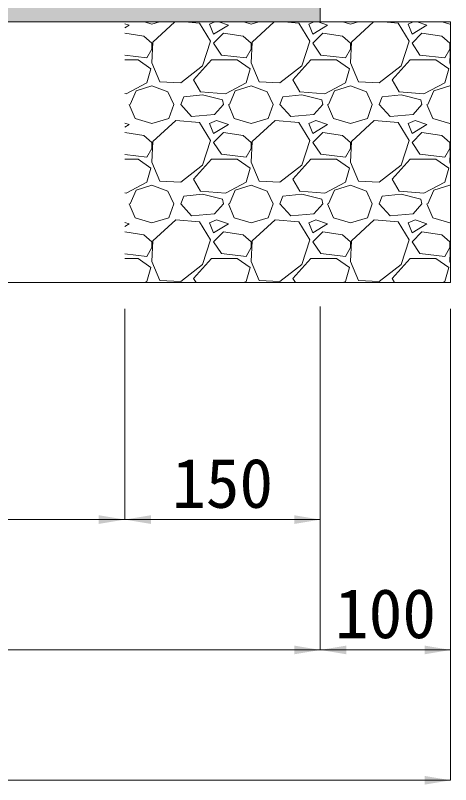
# Model space of a CAD drawing. Units: millimetres at full size. Extents: x 77366 to 106166, y -28085 to 6898.
# Drawn here: x 98432 to 98766, y -4354 to -3764 of the extents above; entities that cross this region are included whole.
import ezdxf
from ezdxf.enums import TextEntityAlignment as Align

# ---------------------------------------------------------------- set-up
doc = ezdxf.new("R2010")
doc.units = ezdxf.units.MM
doc.header["$LTSCALE"] = 50
doc.layers.add('モルタル', color=7, linetype='Continuous')
for name, color, linetype, lineweight in [('基礎', 7, 'Continuous', 5), ('寸法線', 7, 'Continuous', 13), ('本体', 2, 'Continuous', 20)]:
    doc.layers.add(name, color=color, linetype=linetype, lineweight=lineweight)
doc.styles.add('ＭＳ ゴシック', font='')
doc.styles.get('ＭＳ ゴシック').set_extended_font_data('MS Gothic')

# ---------------------------------------------------------------- blocks, each defined once
blk = doc.blocks.new('filled_arrow')
at = {"color": 0, "linetype": 'Continuous', "lineweight": -2}
blk.add_solid([(7.5, 1.25), (0, 0), (7.5, -1.25)], dxfattribs=at)

msp = doc.modelspace()

# ---------------------------------------------------------------- hatches: boundary and pattern name
at = {"layer": 'モルタル'}
msp.add_hatch(color=256, dxfattribs=at).paths.add_polyline_path([(97865.55, -3749.22), (97865.55, -3769.22), (98665.55, -3769.22), (98665.55, -3749.22)])

# ---------------------------------------------------------------- linework, layer by layer
at = {"layer": '基礎', "color": 3, "lineweight": 20}
for p, q in [((97765.55, -3769.22), (98765.55, -3769.22)), ((98765.55, -3769.22), (98765.55, -3969.22)), ((97765.55, -3969.22), (98765.55, -3969.22))]:
    msp.add_line(p, q, dxfattribs=at)
at = {"layer": '基礎'}
for p, q in [((98518.77, -3771.69), (98515.55, -3770.61)), ((98530.52, -3769.22), (98536.3, -3770.92)), ((98536.3, -3770.92), (98542.08, -3769.22)), ((98553.95, -3769.22), (98537.06, -3784.64)), ((98572.88, -3770.16), (98561.62, -3769.22)), ((98581.26, -3783.88), (98572.88, -3770.16)), ((98584.46, -3769.22), (98580.5, -3770.92)), ((98580.5, -3770.92), (98583.54, -3778.54)), ((98594.97, -3771.69), (98587.59, -3769.22)), ((98606.72, -3769.22), (98612.5, -3770.92)), ((98612.5, -3770.92), (98618.28, -3769.22)), ((98630.15, -3769.22), (98613.26, -3784.64)), ((98649.08, -3770.16), (98637.82, -3769.22)), ((98657.46, -3783.88), (98649.08, -3770.16)), ((98660.66, -3769.22), (98656.7, -3770.92)), ((98656.7, -3770.92), (98659.74, -3778.54)), ((98671.17, -3771.69), (98663.79, -3769.22)), ((98682.92, -3769.22), (98688.7, -3770.92)), ((98688.7, -3770.92), (98694.48, -3769.22)), ((98706.35, -3769.22), (98689.46, -3784.64)), ((98725.28, -3770.16), (98714.02, -3769.22)), ((98733.66, -3783.88), (98725.28, -3770.16)), ((98736.86, -3769.22), (98732.9, -3770.92)), ((98732.9, -3770.92), (98735.94, -3778.54)), ((98747.37, -3771.69), (98739.99, -3769.22)), ((98759.12, -3769.22), (98764.9, -3770.92)), ((98764.9, -3770.92), (98765.55, -3770.73)), ((98515.55, -3773.62), (98518.77, -3771.69)), ((98583.54, -3778.54), (98594.97, -3771.69)), ((98659.74, -3778.54), (98671.17, -3771.69)), ((98735.94, -3778.54), (98747.37, -3771.69)), ((98530.2, -3780.07), (98515.55, -3777.87)), ((98536.3, -3785.4), (98530.2, -3780.07)), ((98591.16, -3777.78), (98583.54, -3785.4)), ((98606.4, -3780.07), (98591.16, -3777.78)), ((98612.5, -3785.4), (98606.4, -3780.07)), ((98667.36, -3777.78), (98659.74, -3785.4)), ((98682.6, -3780.07), (98667.36, -3777.78)), ((98688.7, -3785.4), (98682.6, -3780.07)), ((98743.56, -3777.78), (98735.94, -3785.4)), ((98758.8, -3780.07), (98743.56, -3777.78)), ((98764.9, -3785.4), (98758.8, -3780.07)), ((98537.06, -3784.64), (98536.3, -3800.64)), ((98536.3, -3789.97), (98536.3, -3785.4)), ((98575.16, -3802.93), (98581.26, -3783.88)), ((98583.54, -3785.4), (98589.64, -3794.55)), ((98613.26, -3784.64), (98612.5, -3800.64)), ((98612.5, -3789.97), (98612.5, -3785.4)), ((98651.36, -3802.93), (98657.46, -3783.88)), ((98659.74, -3785.4), (98665.84, -3794.55)), ((98689.46, -3784.64), (98688.7, -3800.64)), ((98688.7, -3789.97), (98688.7, -3785.4)), ((98727.56, -3802.93), (98733.66, -3783.88)), ((98735.94, -3785.4), (98742.04, -3794.55)), ((98764.9, -3789.97), (98764.9, -3785.4)), ((98765.55, -3787.06), (98764.9, -3800.64)), ((98515.55, -3794.8), (98532.49, -3796.83)), ((98532.49, -3796.83), (98536.3, -3789.97)), ((98589.64, -3794.55), (98608.69, -3796.83)), ((98608.69, -3796.83), (98612.5, -3789.97)), ((98665.84, -3794.55), (98684.89, -3796.83)), ((98684.89, -3796.83), (98688.7, -3789.97)), ((98742.04, -3794.55), (98761.09, -3796.83)), ((98761.09, -3796.83), (98764.9, -3789.97)), ((98515.55, -3798.36), (98525.63, -3798.36)), ((98525.63, -3798.36), (98535.54, -3805.21)), ((98536.3, -3800.64), (98542.4, -3815.12)), ((98568.3, -3813.6), (98582.02, -3798.36)), ((98582.02, -3798.36), (98601.83, -3798.36)), ((98601.83, -3798.36), (98611.74, -3805.21)), ((98612.5, -3800.64), (98618.6, -3815.12)), ((98644.5, -3813.6), (98658.22, -3798.36)), ((98658.22, -3798.36), (98678.03, -3798.36)), ((98678.03, -3798.36), (98687.94, -3805.21)), ((98688.7, -3800.64), (98694.8, -3815.12)), ((98720.7, -3813.6), (98734.42, -3798.36)), ((98734.42, -3798.36), (98754.23, -3798.36)), ((98754.23, -3798.36), (98764.14, -3805.21)), ((98764.9, -3800.64), (98765.55, -3802.18)), ((98535.54, -3805.21), (98532.49, -3815.88)), ((98558.4, -3815.88), (98575.16, -3802.93)), ((98611.74, -3805.21), (98608.69, -3815.88)), ((98634.6, -3815.88), (98651.36, -3802.93)), ((98687.94, -3805.21), (98684.89, -3815.88)), ((98710.8, -3815.88), (98727.56, -3802.93)), ((98764.14, -3805.21), (98761.09, -3815.88)), ((98532.49, -3815.88), (98516.49, -3824.26)), ((98524.11, -3821.98), (98536.3, -3818.17)), ((98536.3, -3818.17), (98548.49, -3822.74)), ((98542.4, -3815.12), (98558.4, -3815.88)), ((98573.64, -3822.74), (98568.3, -3813.6)), ((98608.69, -3815.88), (98592.69, -3824.26)), ((98600.31, -3821.98), (98612.5, -3818.17)), ((98612.5, -3818.17), (98624.69, -3822.74)), ((98618.6, -3815.12), (98634.6, -3815.88)), ((98649.84, -3822.74), (98644.5, -3813.6)), ((98684.89, -3815.88), (98668.89, -3824.26)), ((98676.51, -3821.98), (98688.7, -3818.17)), ((98688.7, -3818.17), (98700.89, -3822.74)), ((98694.8, -3815.12), (98710.8, -3815.88)), ((98726.04, -3822.74), (98720.7, -3813.6)), ((98761.09, -3815.88), (98745.09, -3824.26)), ((98752.71, -3821.98), (98764.9, -3818.17)), ((98764.9, -3818.17), (98765.55, -3818.41)), ((98516.49, -3824.26), (98515.55, -3824.19)), ((98519.54, -3832.65), (98524.11, -3821.98)), ((98548.49, -3822.74), (98553.06, -3832.65)), ((98592.69, -3824.26), (98573.64, -3822.74)), ((98595.74, -3832.65), (98600.31, -3821.98)), ((98624.69, -3822.74), (98629.26, -3832.65)), ((98668.89, -3824.26), (98649.84, -3822.74)), ((98671.94, -3832.65), (98676.51, -3821.98)), ((98700.89, -3822.74), (98705.46, -3832.65)), ((98745.09, -3824.26), (98726.04, -3822.74)), ((98748.14, -3832.65), (98752.71, -3821.98)), ((98558.4, -3832.65), (98560.68, -3826.55)), ((98575.16, -3825.03), (98560.68, -3826.55)), ((98590.4, -3828.84), (98575.16, -3825.03)), ((98591.16, -3832.65), (98590.4, -3828.84)), ((98634.6, -3832.65), (98636.88, -3826.55)), ((98651.36, -3825.03), (98636.88, -3826.55)), ((98666.6, -3828.84), (98651.36, -3825.03)), ((98667.36, -3832.65), (98666.6, -3828.84)), ((98710.8, -3832.65), (98713.08, -3826.55)), ((98727.56, -3825.03), (98713.08, -3826.55)), ((98742.8, -3828.84), (98727.56, -3825.03)), ((98743.56, -3832.65), (98742.8, -3828.84)), ((98518.77, -3832.65), (98523.35, -3843.31)), ((98549.25, -3843.31), (98553.06, -3832.65)), ((98566.78, -3841.79), (98558.4, -3832.65)), ((98591.16, -3832.65), (98584.31, -3840.27)), ((98594.97, -3832.65), (98599.55, -3843.31)), ((98625.45, -3843.31), (98629.26, -3832.65)), ((98642.98, -3841.79), (98634.6, -3832.65)), ((98667.36, -3832.65), (98660.51, -3840.27)), ((98671.17, -3832.65), (98675.75, -3843.31)), ((98701.65, -3843.31), (98705.46, -3832.65)), ((98719.18, -3841.79), (98710.8, -3832.65)), ((98743.56, -3832.65), (98736.71, -3840.27)), ((98747.37, -3832.65), (98751.95, -3843.31)), ((98584.31, -3840.27), (98566.78, -3841.79)), ((98660.51, -3840.27), (98642.98, -3841.79)), ((98736.71, -3840.27), (98719.18, -3841.79)), ((98518.77, -3847.89), (98515.55, -3846.81)), ((98515.55, -3849.82), (98518.77, -3847.89)), ((98523.35, -3843.31), (98536.3, -3847.12)), ((98536.3, -3847.12), (98549.25, -3843.31)), ((98554.59, -3844.84), (98537.06, -3860.84)), ((98572.88, -3846.36), (98554.59, -3844.84)), ((98581.26, -3860.08), (98572.88, -3846.36)), ((98585.83, -3844.84), (98580.5, -3847.12)), ((98580.5, -3847.12), (98583.54, -3854.74)), ((98583.54, -3854.74), (98594.97, -3847.89)), ((98594.97, -3847.89), (98585.83, -3844.84)), ((98599.55, -3843.31), (98612.5, -3847.12)), ((98612.5, -3847.12), (98625.45, -3843.31)), ((98630.79, -3844.84), (98613.26, -3860.84)), ((98649.08, -3846.36), (98630.79, -3844.84)), ((98657.46, -3860.08), (98649.08, -3846.36)), ((98662.03, -3844.84), (98656.7, -3847.12)), ((98656.7, -3847.12), (98659.74, -3854.74)), ((98659.74, -3854.74), (98671.17, -3847.89)), ((98671.17, -3847.89), (98662.03, -3844.84)), ((98675.75, -3843.31), (98688.7, -3847.12)), ((98688.7, -3847.12), (98701.65, -3843.31)), ((98706.99, -3844.84), (98689.46, -3860.84)), ((98725.28, -3846.36), (98706.99, -3844.84)), ((98733.66, -3860.08), (98725.28, -3846.36)), ((98738.23, -3844.84), (98732.9, -3847.12)), ((98732.9, -3847.12), (98735.94, -3854.74)), ((98735.94, -3854.74), (98747.37, -3847.89)), ((98747.37, -3847.89), (98738.23, -3844.84)), ((98751.95, -3843.31), (98764.9, -3847.12)), ((98764.9, -3847.12), (98765.55, -3846.93)), ((98530.2, -3856.27), (98515.55, -3854.07)), ((98536.3, -3861.6), (98530.2, -3856.27)), ((98591.16, -3853.98), (98583.54, -3861.6)), ((98606.4, -3856.27), (98591.16, -3853.98)), ((98612.5, -3861.6), (98606.4, -3856.27)), ((98667.36, -3853.98), (98659.74, -3861.6)), ((98682.6, -3856.27), (98667.36, -3853.98)), ((98688.7, -3861.6), (98682.6, -3856.27)), ((98743.56, -3853.98), (98735.94, -3861.6)), ((98758.8, -3856.27), (98743.56, -3853.98)), ((98764.9, -3861.6), (98758.8, -3856.27)), ((98537.06, -3860.84), (98536.3, -3876.84)), ((98536.3, -3866.17), (98536.3, -3861.6)), ((98575.16, -3879.13), (98581.26, -3860.08)), ((98583.54, -3861.6), (98589.64, -3870.75)), ((98613.26, -3860.84), (98612.5, -3876.84)), ((98612.5, -3866.17), (98612.5, -3861.6)), ((98651.36, -3879.13), (98657.46, -3860.08)), ((98659.74, -3861.6), (98665.84, -3870.75)), ((98689.46, -3860.84), (98688.7, -3876.84)), ((98688.7, -3866.17), (98688.7, -3861.6)), ((98727.56, -3879.13), (98733.66, -3860.08)), ((98735.94, -3861.6), (98742.04, -3870.75)), ((98764.9, -3866.17), (98764.9, -3861.6)), ((98765.55, -3863.26), (98764.9, -3876.84)), ((98515.55, -3871), (98532.49, -3873.03)), ((98532.49, -3873.03), (98536.3, -3866.17)), ((98589.64, -3870.75), (98608.69, -3873.03)), ((98608.69, -3873.03), (98612.5, -3866.17)), ((98665.84, -3870.75), (98684.89, -3873.03)), ((98684.89, -3873.03), (98688.7, -3866.17)), ((98742.04, -3870.75), (98761.09, -3873.03)), ((98761.09, -3873.03), (98764.9, -3866.17)), ((98515.55, -3874.56), (98525.63, -3874.56)), ((98525.63, -3874.56), (98535.54, -3881.41)), ((98536.3, -3876.84), (98542.4, -3891.32)), ((98568.3, -3889.8), (98582.02, -3874.56)), ((98582.02, -3874.56), (98601.83, -3874.56)), ((98601.83, -3874.56), (98611.74, -3881.41)), ((98612.5, -3876.84), (98618.6, -3891.32)), ((98644.5, -3889.8), (98658.22, -3874.56)), ((98658.22, -3874.56), (98678.03, -3874.56)), ((98678.03, -3874.56), (98687.94, -3881.41)), ((98688.7, -3876.84), (98694.8, -3891.32)), ((98720.7, -3889.8), (98734.42, -3874.56)), ((98734.42, -3874.56), (98754.23, -3874.56)), ((98754.23, -3874.56), (98764.14, -3881.41)), ((98764.9, -3876.84), (98765.55, -3878.38)), ((98535.54, -3881.41), (98532.49, -3892.08)), ((98558.4, -3892.08), (98575.16, -3879.13)), ((98611.74, -3881.41), (98608.69, -3892.08)), ((98634.6, -3892.08), (98651.36, -3879.13)), ((98687.94, -3881.41), (98684.89, -3892.08)), ((98710.8, -3892.08), (98727.56, -3879.13)), ((98764.14, -3881.41), (98761.09, -3892.08)), ((98532.49, -3892.08), (98516.49, -3900.46)), ((98524.11, -3898.18), (98536.3, -3894.37)), ((98536.3, -3894.37), (98548.49, -3898.94)), ((98542.4, -3891.32), (98558.4, -3892.08)), ((98573.64, -3898.94), (98568.3, -3889.8)), ((98608.69, -3892.08), (98592.69, -3900.46)), ((98600.31, -3898.18), (98612.5, -3894.37)), ((98612.5, -3894.37), (98624.69, -3898.94)), ((98618.6, -3891.32), (98634.6, -3892.08)), ((98649.84, -3898.94), (98644.5, -3889.8)), ((98684.89, -3892.08), (98668.89, -3900.46)), ((98676.51, -3898.18), (98688.7, -3894.37)), ((98688.7, -3894.37), (98700.89, -3898.94)), ((98694.8, -3891.32), (98710.8, -3892.08)), ((98726.04, -3898.94), (98720.7, -3889.8)), ((98761.09, -3892.08), (98745.09, -3900.46)), ((98752.71, -3898.18), (98764.9, -3894.37)), ((98764.9, -3894.37), (98765.55, -3894.61)), ((98516.49, -3900.46), (98515.55, -3900.39)), ((98519.54, -3908.85), (98524.11, -3898.18)), ((98548.49, -3898.94), (98553.06, -3908.85)), ((98592.69, -3900.46), (98573.64, -3898.94)), ((98595.74, -3908.85), (98600.31, -3898.18)), ((98624.69, -3898.94), (98629.26, -3908.85)), ((98668.89, -3900.46), (98649.84, -3898.94)), ((98671.94, -3908.85), (98676.51, -3898.18)), ((98700.89, -3898.94), (98705.46, -3908.85)), ((98745.09, -3900.46), (98726.04, -3898.94)), ((98748.14, -3908.85), (98752.71, -3898.18)), ((98558.4, -3908.85), (98560.68, -3902.75)), ((98575.16, -3901.23), (98560.68, -3902.75)), ((98590.4, -3905.04), (98575.16, -3901.23)), ((98591.16, -3908.85), (98590.4, -3905.04)), ((98634.6, -3908.85), (98636.88, -3902.75)), ((98651.36, -3901.23), (98636.88, -3902.75)), ((98666.6, -3905.04), (98651.36, -3901.23)), ((98667.36, -3908.85), (98666.6, -3905.04)), ((98710.8, -3908.85), (98713.08, -3902.75)), ((98727.56, -3901.23), (98713.08, -3902.75)), ((98742.8, -3905.04), (98727.56, -3901.23)), ((98743.56, -3908.85), (98742.8, -3905.04)), ((98518.77, -3908.85), (98523.35, -3919.51)), ((98549.25, -3919.51), (98553.06, -3908.85)), ((98566.78, -3917.99), (98558.4, -3908.85)), ((98591.16, -3908.85), (98584.31, -3916.47)), ((98594.97, -3908.85), (98599.55, -3919.51)), ((98625.45, -3919.51), (98629.26, -3908.85)), ((98642.98, -3917.99), (98634.6, -3908.85)), ((98667.36, -3908.85), (98660.51, -3916.47)), ((98671.17, -3908.85), (98675.75, -3919.51)), ((98701.65, -3919.51), (98705.46, -3908.85)), ((98719.18, -3917.99), (98710.8, -3908.85)), ((98743.56, -3908.85), (98736.71, -3916.47)), ((98747.37, -3908.85), (98751.95, -3919.51)), ((98584.31, -3916.47), (98566.78, -3917.99)), ((98660.51, -3916.47), (98642.98, -3917.99)), ((98736.71, -3916.47), (98719.18, -3917.99)), ((98518.77, -3924.09), (98515.55, -3923.01)), ((98515.55, -3926.02), (98518.77, -3924.09)), ((98523.35, -3919.51), (98536.3, -3923.32)), ((98536.3, -3923.32), (98549.25, -3919.51)), ((98554.59, -3921.04), (98537.06, -3937.04)), ((98572.88, -3922.56), (98554.59, -3921.04)), ((98581.26, -3936.28), (98572.88, -3922.56)), ((98585.83, -3921.04), (98580.5, -3923.32)), ((98580.5, -3923.32), (98583.54, -3930.94)), ((98583.54, -3930.94), (98594.97, -3924.09)), ((98594.97, -3924.09), (98585.83, -3921.04)), ((98599.55, -3919.51), (98612.5, -3923.32)), ((98612.5, -3923.32), (98625.45, -3919.51)), ((98630.79, -3921.04), (98613.26, -3937.04)), ((98649.08, -3922.56), (98630.79, -3921.04)), ((98657.46, -3936.28), (98649.08, -3922.56)), ((98662.03, -3921.04), (98656.7, -3923.32)), ((98656.7, -3923.32), (98659.74, -3930.94)), ((98659.74, -3930.94), (98671.17, -3924.09)), ((98671.17, -3924.09), (98662.03, -3921.04)), ((98675.75, -3919.51), (98688.7, -3923.32)), ((98688.7, -3923.32), (98701.65, -3919.51)), ((98706.99, -3921.04), (98689.46, -3937.04)), ((98725.28, -3922.56), (98706.99, -3921.04)), ((98733.66, -3936.28), (98725.28, -3922.56)), ((98738.23, -3921.04), (98732.9, -3923.32)), ((98732.9, -3923.32), (98735.94, -3930.94)), ((98735.94, -3930.94), (98747.37, -3924.09)), ((98747.37, -3924.09), (98738.23, -3921.04)), ((98751.95, -3919.51), (98764.9, -3923.32)), ((98764.9, -3923.32), (98765.55, -3923.13)), ((98530.2, -3932.47), (98515.55, -3930.27)), ((98591.16, -3930.18), (98583.54, -3937.8)), ((98606.4, -3932.47), (98591.16, -3930.18)), ((98667.36, -3930.18), (98659.74, -3937.8)), ((98682.6, -3932.47), (98667.36, -3930.18)), ((98743.56, -3930.18), (98735.94, -3937.8)), ((98758.8, -3932.47), (98743.56, -3930.18)), ((98536.3, -3937.8), (98530.2, -3932.47)), ((98575.16, -3955.33), (98581.26, -3936.28)), ((98612.5, -3937.8), (98606.4, -3932.47)), ((98651.36, -3955.33), (98657.46, -3936.28)), ((98688.7, -3937.8), (98682.6, -3932.47)), ((98727.56, -3955.33), (98733.66, -3936.28)), ((98764.9, -3937.8), (98758.8, -3932.47)), ((98532.49, -3949.23), (98536.3, -3942.37)), ((98537.06, -3937.04), (98536.3, -3953.04)), ((98536.3, -3942.37), (98536.3, -3937.8)), ((98583.54, -3937.8), (98589.64, -3946.95)), ((98608.69, -3949.23), (98612.5, -3942.37)), ((98613.26, -3937.04), (98612.5, -3953.04)), ((98612.5, -3942.37), (98612.5, -3937.8)), ((98659.74, -3937.8), (98665.84, -3946.95)), ((98684.89, -3949.23), (98688.7, -3942.37)), ((98689.46, -3937.04), (98688.7, -3953.04)), ((98688.7, -3942.37), (98688.7, -3937.8)), ((98735.94, -3937.8), (98742.04, -3946.95)), ((98761.09, -3949.23), (98764.9, -3942.37)), ((98764.9, -3942.37), (98764.9, -3937.8)), ((98765.55, -3939.46), (98764.9, -3953.04)), ((98515.55, -3947.2), (98532.49, -3949.23)), ((98589.64, -3946.95), (98608.69, -3949.23)), ((98665.84, -3946.95), (98684.89, -3949.23)), ((98742.04, -3946.95), (98761.09, -3949.23)), ((98515.55, -3950.76), (98525.63, -3950.76)), ((98525.63, -3950.76), (98535.54, -3957.61)), ((98536.3, -3953.04), (98542.4, -3967.52)), ((98568.3, -3966), (98582.02, -3950.76)), ((98582.02, -3950.76), (98601.83, -3950.76)), ((98601.83, -3950.76), (98611.74, -3957.61)), ((98612.5, -3953.04), (98618.6, -3967.52)), ((98644.5, -3966), (98658.22, -3950.76)), ((98658.22, -3950.76), (98678.03, -3950.76)), ((98678.03, -3950.76), (98687.94, -3957.61)), ((98688.7, -3953.04), (98694.8, -3967.52)), ((98720.7, -3966), (98734.42, -3950.76)), ((98734.42, -3950.76), (98754.23, -3950.76)), ((98754.23, -3950.76), (98764.14, -3957.61)), ((98764.9, -3953.04), (98765.55, -3954.58)), ((98535.54, -3957.61), (98532.49, -3968.28)), ((98558.4, -3968.28), (98575.16, -3955.33)), ((98611.74, -3957.61), (98608.69, -3968.28)), ((98634.6, -3968.28), (98651.36, -3955.33)), ((98687.94, -3957.61), (98684.89, -3968.28)), ((98710.8, -3968.28), (98727.56, -3955.33)), ((98764.14, -3957.61), (98761.09, -3968.28)), ((98570.19, -3969.22), (98568.3, -3966)), ((98646.39, -3969.22), (98644.5, -3966)), ((98722.59, -3969.22), (98720.7, -3966)), ((98532.49, -3968.28), (98530.69, -3969.22)), ((98542.4, -3967.52), (98558.4, -3968.28)), ((98608.69, -3968.28), (98606.89, -3969.22)), ((98618.6, -3967.52), (98634.6, -3968.28)), ((98684.89, -3968.28), (98683.09, -3969.22)), ((98694.8, -3967.52), (98710.8, -3968.28)), ((98761.09, -3968.28), (98759.29, -3969.22))]:
    msp.add_line(p, q, dxfattribs=at)
at = {"layer": '寸法線'}
for p, q in [((98515.55, -3989.22), (98515.55, -4151.01)), ((98515.55, -3989.22), (98515.55, -4151.01)), ((98665.55, -3987.62), (98665.55, -4151.01)), ((98665.55, -3987.62), (98665.55, -4251.01)), ((98665.55, -3987.62), (98665.55, -4251.01)), ((98765.55, -3989.22), (98765.55, -4251.01)), ((98765.55, -3989.22), (98765.55, -4351.01)), ((98015.55, -4151.01), (98515.55, -4151.01)), ((98515.55, -4151.01), (98665.55, -4151.01)), ((97865.55, -4251.01), (98665.55, -4251.01)), ((98665.55, -4251.01), (98765.55, -4251.01)), ((97765.55, -4351.01), (98765.55, -4351.01))]:
    msp.add_line(p, q, dxfattribs=at)
at = {"layer": '本体'}
msp.add_line((98665.55, -3749.22), (98665.55, -3769.22), dxfattribs=at)

# ---------------------------------------------------------------- block references
at = {"layer": '寸法線', "xscale": 2.67, "yscale": 2.67, "rotation": 180}
for p in [(98515.55, -4151.01), (98665.55, -4151.01), (98665.55, -4251.01), (98765.55, -4251.01), (98765.55, -4351.01)]:
    msp.add_blockref('filled_arrow', p, dxfattribs=at)
at = {"layer": '寸法線', "xscale": 2.67, "yscale": 2.67}
for p in [(98515.55, -4151.01), (98665.55, -4251.01)]:
    msp.add_blockref('filled_arrow', p, dxfattribs=at)

# ---------------------------------------------------------------- texts
at = {"layer": '寸法線', "style": 'ＭＳ ゴシック'}
for s, p in [('150', (98590.55, -4123.01)), ('100', (98715.55, -4223.01))]:
    msp.add_text(s, height=37.98, dxfattribs=at).set_placement(p, align=Align.MIDDLE_CENTER)

doc.saveas('drawing.dxf')
